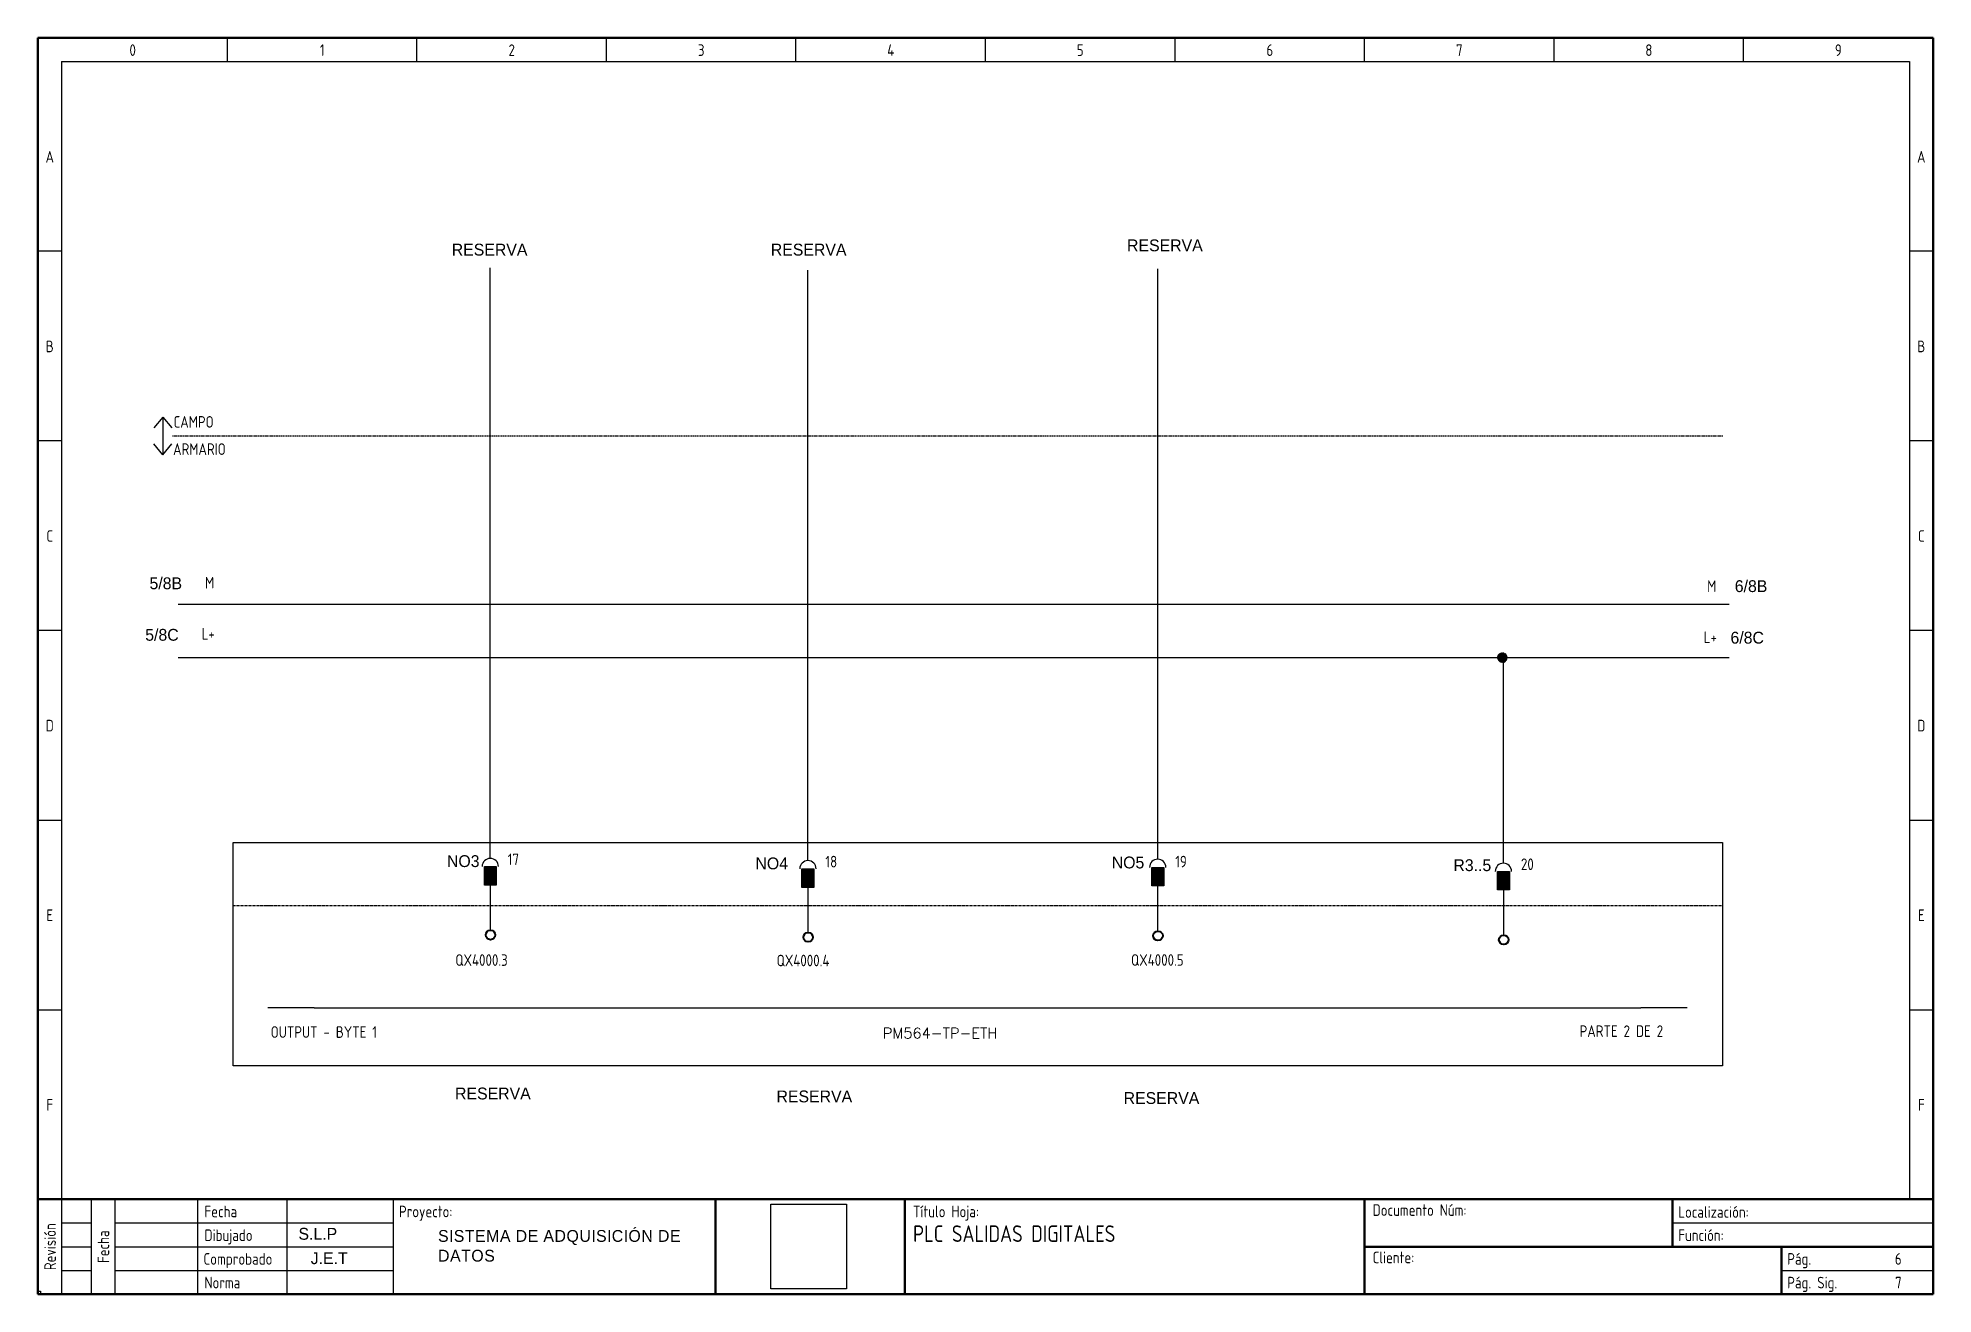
# Model space of a CAD drawing. Header units: millimetres. Extents: x 0 to 400, y 0 to 265.
import ezdxf
from ezdxf.enums import TextEntityAlignment as Align

# ---------------------------------------------------------------- set-up
doc = ezdxf.new("R2010")
doc.units = ezdxf.units.MM
for name, pattern in [('Caddy_Solid', [0]), ('SOS_MLINK', [0.375, 0.25, -0.125]), ('SOSED_PE', [0.75, 0.5, -0.125, 0, -0.125])]:
    doc.linetypes.add(name, pattern=pattern)
doc.layers.add('Caddy_1', color=7, linetype='Continuous', lineweight=25)
doc.styles.add('Caddy_Vectorfont1p', font='isocp___.ttf', dxfattribs={"width": 0.9})
doc.styles.add('LABEL', font='simplex.shx')
picture_1 = doc.add_image_def('image1.jpg', size_in_pixel=(300, 335))
picture_2 = doc.add_image_def('image2.jpg', size_in_pixel=(300, 335))

# ---------------------------------------------------------------- blocks, each defined once
blk = doc.blocks.new('Blk3')
at = {"layer": 'Caddy_1', "linetype": 'Caddy_Solid', "lineweight": 50}
for p, q in [((10, 30), (410, 30)), ((153, 30), (153, 10)), ((193, 30), (193, 10)), ((290, 30), (290, 10)), ((355, 20), (355, 30)), ((290, 20), (410, 20)), ((378, 10), (378, 20)), ((410, 10), (10, 10))]:
    blk.add_line(p, q, dxfattribs=at)
at = {"layer": 'Caddy_1', "linetype": 'Caddy_Solid', "lineweight": 25}
for p, q in [((10, 30), (15, 30)), ((15, 30), (15, 10)), ((21.25, 30), (21.25, 10)), ((26.25, 30), (26.25, 10)), ((43.75, 10), (43.75, 30)), ((62.5, 30), (62.5, 10)), ((85, 30), (85, 10)), ((15, 25), (21.25, 25)), ((26.25, 25), (85, 25)), ((355, 25), (410, 25)), ((15, 20), (21.25, 20)), ((26.25, 20), (85, 20)), ((15, 15), (21.25, 15)), ((26.25, 15), (85, 15)), ((378, 15), (410, 15))]:
    blk.add_line(p, q, dxfattribs=at)
at = {"layer": 'Caddy_1', "lineweight": 25, "style": 'Caddy_Vectorfont1p', "width": 0.9}
for s, p in [('Fecha', (45.15, 26.2)), ('Proyecto:', (86.2, 26.2)), ('Título Hoja:', (194.7, 26.2)), ('Documento Núm:', (291.7, 26.5)), ('Localización:', (356.2, 26.1)), ('Dibujado', (45.15, 21.2)), ('Función:', (356.2, 21.2)), ('Comprobado', (44.94, 16.2)), ('Cliente:', (291.7, 16.5)), ('Pág.', (379.2, 16.2)), ('Norma', (45.15, 11.2)), ('Pág. Sig.', (379.2, 11.2))]:
    blk.add_text(s, height=2.45, dxfattribs=at).set_placement(p)
for s, p in [('Revisión', (13.8, 20)), ('Fecha', (25.05, 20))]:
    blk.add_text(s, height=2.45, rotation=90, dxfattribs=at).set_placement(p, align=Align.CENTER)
blk = doc.blocks.new('Blk4')
at = {"layer": 'Caddy_1', "linetype": 'Caddy_Solid', "lineweight": 50}
for p, q in [((10, 10), (10, 275)), ((10, 275), (410, 275)), ((410, 275), (410, 10))]:
    blk.add_line(p, q, dxfattribs=at)
at = {"layer": 'Caddy_1', "linetype": 'Caddy_Solid', "lineweight": 25}
for p, q in [((50, 270), (50, 275)), ((90, 270), (90, 275)), ((130, 270), (130, 275)), ((170, 270), (170, 275)), ((210, 270), (210, 275)), ((250, 270), (250, 275)), ((290, 270), (290, 275)), ((330, 270), (330, 275)), ((370, 270), (370, 275)), ((15, 270), (15, 30)), ((15, 270), (405, 270)), ((405, 270), (405, 30)), ((15, 230), (10, 230)), ((410, 230), (405, 230)), ((15, 190), (10, 190)), ((410, 190), (405, 190)), ((15, 150), (10, 150)), ((410, 150), (405, 150)), ((10, 110), (15, 110)), ((405, 110), (410, 110)), ((10, 70), (15, 70)), ((405, 70), (410, 70))]:
    blk.add_line(p, q, dxfattribs=at)
at = {"layer": 'Caddy_1', "lineweight": 25, "style": 'Caddy_Vectorfont1p', "width": 0.9}
for s, p in [('0', (30, 271.2)), ('1', (70, 271.2)), ('2', (110, 271.2)), ('3', (150, 271.2)), ('4', (190, 271.2)), ('5', (230, 271.2)), ('6', (270, 271.2)), ('7', (310, 271.2)), ('8', (350, 271.2)), ('9', (390, 271.2)), ('A', (12.5, 248.7)), ('A', (407.5, 248.7)), ('B', (12.5, 208.7)), ('B', (407.5, 208.7)), ('C', (12.5, 168.7)), ('C', (407.5, 168.7)), ('D', (12.5, 128.7)), ('D', (407.5, 128.7)), ('E', (12.5, 88.7)), ('E', (407.5, 88.7)), ('F', (12.5, 48.7)), ('F', (407.5, 48.7))]:
    blk.add_text(s, height=2.45, dxfattribs=at).set_placement(p, align=Align.CENTER)

msp = doc.modelspace()

# ---------------------------------------------------------------- hatches: boundary and pattern name
at = {"linetype": 'Continuous'}
for points in [[(94.2, 90.13), (96.7, 90.13), (96.7, 86.21), (94.2, 86.21)], [(161.24, 89.65), (163.75, 89.65), (163.75, 85.72), (161.24, 85.72)], [(235.08, 89.95), (237.58, 89.95), (237.58, 86.03), (235.08, 86.03)], [(308.04, 89.11), (310.54, 89.11), (310.54, 85.18), (308.04, 85.18)]]:
    msp.add_hatch(color=256, dxfattribs=at).paths.add_polyline_path(points)
at = {"layer": 'Caddy_1'}
h = msp.add_hatch(dxfattribs=at)
h.set_pattern_fill('_USER', color=256, scale=0.1, angle=28.6479, style=0, double=1, pattern_type=0)
h.set_pattern_definition([(28.64789, (104.07645, -128.28262), (-0.047942554, 0.087758256), []), (118.64789, (104.07645, -128.28262), (-0.087758256, -0.047942554), [])])
edge = h.paths.add_edge_path(flags=0)
edge.add_arc((309.08, 134.22), 1, 0, 360)

# ---------------------------------------------------------------- linework, layer by layer
at = {"linetype": 'Continuous'}
for p, q in [((95.45, 96.03, 1), (95.45, 216.42, 1)), ((236.33, 95.85, 1), (236.33, 216.24, 1)), ((162.5, 95.54, 1), (162.5, 215.93, 1)), ((26.32, 184.95), (24.44, 182.68)), ((26.32, 184.95), (26.32, 177.03)), ((26.32, 184.95), (28.21, 182.68)), ((26.32, 177.01), (24.44, 179.28)), ((26.32, 177.01), (28.21, 179.28)), ((29.58, 145.46), (356.95, 145.46)), ((29.58, 134.21), (356.95, 134.21)), ((309.29, 95, 1), (309.29, 134.21, 1)), ((95.45, 91.85, 1), (95.45, 96.03, 1)), ((162.5, 91.37, 1), (162.5, 95.54, 1)), ((236.33, 91.67, 1), (236.33, 95.85, 1)), ((309.29, 90.83, 1), (309.29, 95, 1)), ((95.5, 76.7, 1), (95.5, 86.2, 1)), ((162.55, 76.22, 1), (162.55, 85.72, 1)), ((236.38, 76.52, 1), (236.38, 86.02, 1)), ((309.35, 75.67, 1), (309.35, 85.18, 1)), ((58.3, 60.3, 1), (48.51, 60.3, 1)), ((58.3, 60.3, 1), (338.3, 60.3, 1)), ((348.08, 60.3, 2), (338.3, 60.3, 2))]:
    msp.add_line(p, q, dxfattribs=at)
at = {"linetype": 'SOS_MLINK'}
msp.add_line((28.37, 180.98), (355.74, 180.98), dxfattribs=at)
at = {"linetype": 'SOSED_PE'}
msp.add_line((41.17, 81.88), (355.51, 81.88), dxfattribs=at)
at = {"linetype": 'Continuous'}
for points in [[(41.17, 95.23), (355.51, 95.23), (355.51, 48.06), (41.17, 48.06)], [(94.2, 90.13), (96.7, 90.13), (96.7, 86.21), (94.2, 86.21)], [(161.24, 89.65), (163.75, 89.65), (163.75, 85.72), (161.24, 85.72)], [(235.08, 89.95), (237.58, 89.95), (237.58, 86.03), (235.08, 86.03)], [(308.04, 89.11), (310.54, 89.11), (310.54, 85.18), (308.04, 85.18)]]:
    msp.add_lwpolyline(points, close=True, dxfattribs=at)
for centre in [(95.45, 90.13, 1), (162.5, 89.65, 1), (236.33, 89.95, 1), (309.29, 89.11, 1)]:
    msp.add_arc(centre, 1.72, 0, 180, dxfattribs=at)
at = {"layer": 'Caddy_1', "lineweight": 40}
for centre in [(95.5, 75.7, 1), (162.55, 75.22, 1), (236.38, 75.52, 1), (309.35, 74.67, 1)]:
    msp.add_circle(centre, 1, dxfattribs=at)

# ---------------------------------------------------------------- block references
at = {"layer": 'Caddy_1'}
for name in ['Blk4', 'Blk3']:
    msp.add_blockref(name, (-10.02, -10.07), dxfattribs=at)

# ---------------------------------------------------------------- texts
at = {"char_height": 2.5, "attachment_point": 1}
for s, insert, width in [('{RESERVA}', (87.32, 221.52), 29.7485), ('{RESERVA}', (154.66, 221.52), 29.7485), ('{RESERVA}', (229.85, 222.42), 29.7485), ('{5/8B}', (23.53, 151.13), 12.5931), ('{6/8B}', (358.12, 150.53), 12.5931), ('{5/8C}', (22.63, 140.26), 12.5931), ('{6/8C}', (357.21, 139.66), 12.5931), ('{NO3 }', (86.31, 92.52), 22.0217), ('{NO4}', (151.42, 92.04), 26.6281), ('{NO5}', (226.62, 92.23), 30.6652), ('{R3..5}', (298.73, 91.66), 25.6654), ('{RESERVA}', (88.02, 43.5), 29.7485), ('{RESERVA}', (155.86, 42.88), 32.0399), ('{RESERVA}', (229.13, 42.54), 22.3632), ('{\\C5;S.L.P}', (54.97, 13.9), 20.0109), ('{\\C5;\\T1.05;SISTEMA DE ADQUISICIÓN DE DATOS}', (84.43, 13.45), 51.3134), ('{\\C5;J.E.T}', (57.56, 8.75), 20.0109)]:
    msp.add_mtext(s, dxfattribs=dict(at, insert=insert, width=width))
at = {"linetype": 'Continuous', "insert": (178.3, 56.1), "char_height": 2.25, "width": 42.9657, "attachment_point": 1, "style": 'LABEL'}
msp.add_mtext('{PM564-TP-ETH}', dxfattribs=at)
at = {"layer": 'Caddy_1', "lineweight": 25, "style": 'Caddy_Vectorfont1p', "width": 0.9}
for s, p in [('CAMPO', (28.6, 182.71)), ('ARMARIO', (28.51, 176.96)), ('M', (35.25, 148.77)), ('M', (352.29, 148.05)), ('L+', (34.54, 138)), ('L+', (351.57, 137.28)), ('17', (99.15, 90.42)), ('18', (166.19, 89.94)), ('19', (240.02, 89.95, 1)), ('20', (312.99, 89.39)), ('QX4000.3', (88.08, 69.17)), ('QX4000.4', (155.89, 69.08)), ('QX4000.5', (230.69, 69.19)), ('OUTPUT - BYTE 1', (49.11, 53.99)), ('PARTE 2 DE 2', (325.36, 54.18))]:
    msp.add_text(s, height=2.45, dxfattribs=at).set_placement(p)
at = {"layer": 'Caddy_1', "color": 5, "lineweight": 25, "true_color": 0x0000ff, "style": 'Caddy_Vectorfont1p', "width": 0.9}
msp.add_text('PLC SALIDAS DIGITALES', height=3.5, dxfattribs=at).set_placement((184.68, 10.93, -1))
for s, p in [('6', (393.35, 6.13, -1)), ('7', (393.35, 1.13, -1))]:
    msp.add_text(s, height=2.45, dxfattribs=at).set_placement(p, align=Align.RIGHT)

# ---------------------------------------------------------------- pictures from other files: only their frames are drawn
image = msp.add_image(picture_2, insert=(154.65, 1.06), size_in_units=(16.01, 17.87))
image.dxf.flags = 7
image = msp.add_image(picture_1, insert=(0, 0), size_in_units=(0.507, 0.566))
image.dxf.flags = 7

doc.saveas('drawing.dxf')
